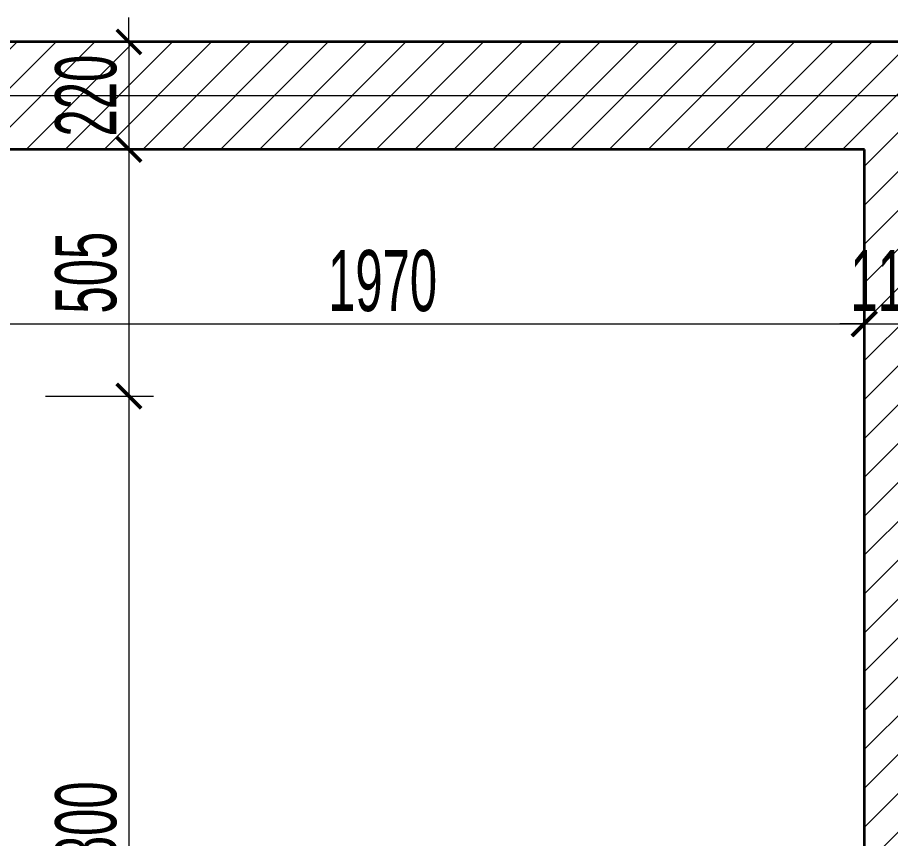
# Model space of a CAD drawing. Header units: millimetres. Extents: x 1336014 to 2939047, y -333549 to -60566.
# Drawn here: x 1447849 to 1449636, y -115802 to -114122 of the extents above; entities that cross this region are included whole.
import ezdxf

# ---------------------------------------------------------------- set-up
doc = ezdxf.new("R2010")
doc.units = ezdxf.units.MM
doc.header["$MEASUREMENT"] = 0
doc.linetypes.add('CENTER2', pattern=[1.125, 0.75, -0.125, 0.125, -0.125])
for name, color, linetype, lineweight in [('01.Cut', 255, 'Continuous', 35), ('08.Dim', 156, 'Continuous', 15), ('09.Hatch', 250, 'Continuous', 5), ('10.truc', 250, 'CENTER2', 20)]:
    doc.layers.add(name, color=color, linetype=linetype, lineweight=lineweight)
doc.styles.add('TT5_Text Dim', font='hoatbif.shx', dxfattribs={"width": 0.6})
doc.dimstyles.new('TT5_Dim 1-50', dxfattribs={"dimscale": 50, "dimtxt": 2.5, "dimasz": 1, "dimexe": 1, "dimexo": 0.5, "dimgap": 0.5, "dimtad": 1, "dimdec": 0, "dimzin": 0, "dimdsep": 46, "dimtxsty": 'TT5_Text Dim', "dimblk": 'ARCHTICK', "dimcen": 0, "dimdle": 1, "dimclrd": 256, "dimclre": 256, "dimclrt": 1, "dimadec": 0, "dimazin": 0, "dimtfac": 0.015, "dimtdec": 0, "dimtix": 1, "dimtmove": 2, "dimatfit": 3, "dimldrblk": 'DOT', "dimfxl": 1, "dimtolj": 1, "dimtzin": 0, "dimlwd": -1, "dimlwe": -1, "dimarcsym": 1})

# ---------------------------------------------------------------- blocks, each defined once
blk = doc.blocks.new('_ARCHTICK')
at = {"const_width": 0.15}
blk.add_lwpolyline([(-0.5, -0.5), (0.5, 0.5)], dxfattribs=at)
blk = doc.blocks.new('*D357')
at = {"layer": '08.Dim', "transparency": 16777216}
for p, q in [((1447611.1, -114570.8), (1447611.1, -114798.8)), ((1449581.5, -114617.6), (1449581.5, -114798.8)), ((1447561.1, -114748.8), (1449631.5, -114748.8))]:
    blk.add_line(p, q, dxfattribs=at)
at = {"layer": 'Defpoints', "color": 0, "transparency": 16777216}
for p in [(1447611.1, -114545.8), (1449581.5, -114592.6), (1449581.5, -114748.8)]:
    blk.add_point(p, dxfattribs=at)
at = {"layer": '08.Dim', "transparency": 16777216, "xscale": 50, "yscale": 50, "zscale": 50, "rotation": 180}
blk.add_blockref('_ARCHTICK', (1447611.1, -114748.8), dxfattribs=at)
at = {"layer": '08.Dim', "transparency": 16777216, "xscale": 50, "yscale": 50, "zscale": 50}
blk.add_blockref('_ARCHTICK', (1449581.5, -114748.8), dxfattribs=at)
at = {"layer": '08.Dim', "color": 1, "transparency": 16777216, "insert": (1448596.3, -114661.3), "char_height": 125, "attachment_point": 5, "style": 'TT5_Text Dim'}
blk.add_mtext('\\A1;1970', dxfattribs=at)
blk = doc.blocks.new('_DOT')
blk.add_line((-0.5, 0), (-1, 0))
at = {"const_width": 0.5}
blk.add_lwpolyline([(-0.25, 0, 1), (0.25, 0, 1)], format="xyb", close=True, dxfattribs=at)
blk = doc.blocks.new('*D358')
at = {"layer": '08.Dim', "transparency": 16777216}
for p, q in [((1449692.5, -114543.8), (1449692.5, -114798.8)), ((1449582.5, -114617.6), (1449582.5, -114798.8)), ((1449582.5, -114748.8), (1449532.5, -114748.8)), ((1449582.5, -114748.8), (1449692.5, -114748.8)), ((1449692.5, -114748.8), (1449742.5, -114748.8))]:
    blk.add_line(p, q, dxfattribs=at)
at = {"layer": 'Defpoints', "color": 0, "transparency": 16777216}
for p in [(1449692.5, -114518.8), (1449582.5, -114592.6), (1449692.5, -114748.8)]:
    blk.add_point(p, dxfattribs=at)
at = {"layer": '08.Dim', "transparency": 16777216, "xscale": 50, "yscale": 50, "zscale": 50}
blk.add_blockref('_ARCHTICK', (1449582.5, -114748.8), dxfattribs=at)
at = {"layer": '08.Dim', "transparency": 16777216, "xscale": 50, "yscale": 50, "zscale": 50, "rotation": 180}
blk.add_blockref('_ARCHTICK', (1449692.5, -114748.8), dxfattribs=at)
at = {"layer": '08.Dim', "color": 1, "transparency": 16777216, "insert": (1449637.5, -114661.3), "char_height": 125, "attachment_point": 5, "style": 'TT5_Text Dim'}
blk.add_mtext('\\A1;110', dxfattribs=at)
blk = doc.blocks.new('*D367')
at = {"layer": '08.Dim', "transparency": 16777216}
for p, q in [((1448077, -114172), (1448077, -114122)), ((1447906.5, -114172), (1448127, -114172)), ((1448077, -114172), (1448077, -114392)), ((1447906.5, -114392), (1448127, -114392)), ((1448077, -114392), (1448077, -114442))]:
    blk.add_line(p, q, dxfattribs=at)
at = {"layer": 'Defpoints', "color": 0, "transparency": 16777216}
for p in [(1447881.5, -114172), (1447881.5, -114392), (1448077, -114392)]:
    blk.add_point(p, dxfattribs=at)
at = {"layer": '08.Dim', "transparency": 16777216, "xscale": 50, "yscale": 50, "zscale": 50}
for p, rotation in [((1448077, -114172), 270), ((1448077, -114392), 90)]:
    blk.add_blockref('_ARCHTICK', p, dxfattribs=dict(at, rotation=rotation))
at = {"layer": '08.Dim', "color": 1, "transparency": 16777216, "insert": (1447989.5, -114282), "char_height": 125, "attachment_point": 5, "rotation": 90, "style": 'TT5_Text Dim'}
blk.add_mtext('\\A1;220', dxfattribs=at)
blk = doc.blocks.new('*D368')
at = {"layer": '08.Dim', "transparency": 16777216}
for p, q in [((1448077, -114342), (1448077, -114946.8)), ((1447906.5, -114392), (1448127, -114392)), ((1447906.5, -114896.8), (1448127, -114896.8))]:
    blk.add_line(p, q, dxfattribs=at)
at = {"layer": 'Defpoints', "color": 0, "transparency": 16777216}
for p in [(1447881.5, -114392), (1447881.5, -114896.8), (1448077, -114896.8)]:
    blk.add_point(p, dxfattribs=at)
at = {"layer": '08.Dim', "transparency": 16777216, "xscale": 50, "yscale": 50, "zscale": 50}
for p, rotation in [((1448077, -114392), 90), ((1448077, -114896.8), 270)]:
    blk.add_blockref('_ARCHTICK', p, dxfattribs=dict(at, rotation=rotation))
at = {"layer": '08.Dim', "color": 1, "transparency": 16777216, "insert": (1447989.5, -114644.4), "char_height": 125, "attachment_point": 5, "rotation": 90, "style": 'TT5_Text Dim'}
blk.add_mtext('\\A1;505', dxfattribs=at)
blk = doc.blocks.new('*D369')
at = {"layer": '08.Dim', "transparency": 16777216}
for p, q in [((1448077, -114846.8), (1448077, -116747.2)), ((1447906.5, -114896.8), (1448127, -114896.8)), ((1447906.5, -116697.2), (1448127, -116697.2))]:
    blk.add_line(p, q, dxfattribs=at)
at = {"layer": 'Defpoints', "color": 0, "transparency": 16777216}
for p in [(1447881.5, -114896.8), (1447881.5, -116697.2), (1448077, -116697.2)]:
    blk.add_point(p, dxfattribs=at)
at = {"layer": '08.Dim', "transparency": 16777216, "xscale": 50, "yscale": 50, "zscale": 50}
for p, rotation in [((1448077, -114896.8), 90), ((1448077, -116697.2), 270)]:
    blk.add_blockref('_ARCHTICK', p, dxfattribs=dict(at, rotation=rotation))
at = {"layer": '08.Dim', "color": 1, "transparency": 16777216, "insert": (1447989.5, -115797), "char_height": 125, "attachment_point": 5, "rotation": 90, "style": 'TT5_Text Dim'}
blk.add_mtext('\\A1;1800', dxfattribs=at)

msp = doc.modelspace()

# ---------------------------------------------------------------- hatches: boundary and pattern name
at = {"layer": '09.Hatch', "ltscale": 50}
h = msp.add_hatch(dxfattribs=at)
h.set_pattern_fill('TUONGXAY', color=256, scale=450, style=0)
h.set_pattern_definition([(45, (907983.08, -82076.24), (-39.7747564, 39.7747564), [])])
h.paths.add_polyline_path([(1462391.1, -114172), (1447391.1, -114172), (1447391.1, -114392), (1447391.1, -114896.8), (1447611.1, -114896.8), (1447611.1, -114392), (1449582.5, -114392), (1449582.5, -117152), (1452480.1, -117152), (1452480.1, -117042), (1449692.5, -117042), (1449692.5, -114392), (1453520.1, -114392), (1453520.1, -117042), (1453410.1, -117042), (1453410.1, -117152), (1453630.1, -117152), (1453630.1, -114392), (1456992.1, -114392), (1456992.1, -117022), (1457102.1, -117022), (1457102.1, -114536.6), (1458380.1, -114536.6), (1458380.1, -116912), (1457850.1, -116912), (1457850.1, -117022), (1458490.1, -117022), (1458490.1, -114392), (1462171.1, -114392), (1462171.1, -114972), (1462391.1, -114972)])
h.paths.add_polyline_path([(1458380.1, -114392), (1458380.1, -114481.6), (1457102.1, -114481.6), (1457102.1, -114392)], flags=16)

# ---------------------------------------------------------------- linework, layer by layer
at = {"layer": '01.Cut'}
for points in [[(1462391.1, -114172), (1447391.1, -114172), (1447391.1, -114392)], [(1449582.5, -114392), (1447611.1, -114392), (1447611.1, -114392)], [(1452480.1, -117152), (1449582.5, -117152), (1449582.5, -114392)]]:
    msp.add_lwpolyline(points, dxfattribs=at)
at = {"layer": '10.truc'}
msp.add_line((1444203.1, -114282), (1464992.9, -114282), dxfattribs=at)

# ---------------------------------------------------------------- dimensions: what is measured, and where the dimension line sits
at = {"layer": '08.Dim'}
for base, p1, p2, picture, middle in [((1448077, -114392), (1447881.5, -114172), (1447881.5, -114392), '*D367', (1447989.5, -114282)), ((1448077, -114896.8), (1447881.5, -114392), (1447881.5, -114896.8), '*D368', (1447989.5, -114644.4)), ((1448077, -116697.2), (1447881.5, -114896.8), (1447881.5, -116697.2), '*D369', (1447989.5, -115797))]:
    dim = msp.add_linear_dim(base=base, p1=p1, p2=p2, angle=90, dimstyle='TT5_Dim 1-50', dxfattribs=at)
    dim.commit()
    dim.dimension.update_dxf_attribs({"geometry": picture, "text_midpoint": middle})
for base, p1, p2, picture, middle in [((1449692.5, -114748.8), (1449582.5, -114592.6), (1449692.5, -114518.8), '*D358', (1449637.5, -114661.3)), ((1449581.5, -114748.8), (1447611.1, -114545.8), (1449581.5, -114592.6), '*D357', (1448596.3, -114661.3))]:
    dim = msp.add_linear_dim(base=base, p1=p1, p2=p2, dimstyle='TT5_Dim 1-50', dxfattribs=at)
    dim.commit()
    dim.dimension.update_dxf_attribs({"geometry": picture, "text_midpoint": middle})

doc.saveas('drawing.dxf')
